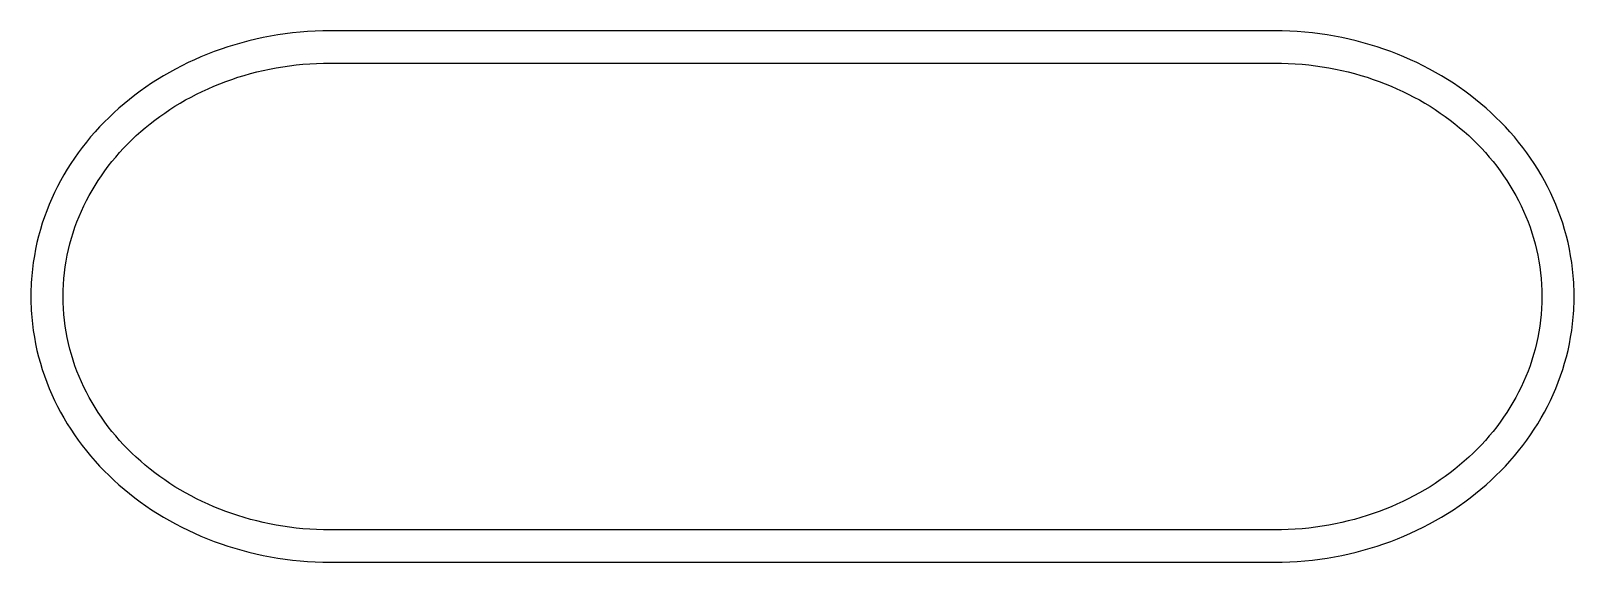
# Model space of a CAD drawing. Extents: x -0.1 to 13.4, y -0.1 to 4.5.
import ezdxf

# ---------------------------------------------------------------- set-up
doc = ezdxf.new("R2010")
doc.units = 0
doc.layers.add('Edge.Cuts', color=7, linetype='CONTINUOUS')

msp = doc.modelspace()

# ---------------------------------------------------------------- linework, layer by layer
at = {"layer": 'Edge.Cuts', "color": 7}
for points in [[(2.48456, 4.510338), (2.417116, 4.509587), (2.350074, 4.507346), (2.283456, 4.503632), (2.217282, 4.498463), (2.151575, 4.491856), (2.086355, 4.483828), (2.021643, 4.474397), (1.95746, 4.463581), (1.893828, 4.451397), (1.830767, 4.437862), (1.768299, 4.422994), (1.706445, 4.40681), (1.645225, 4.389327), (1.584661, 4.370564), (1.524774, 4.350537), (1.465586, 4.329265), (1.407116, 4.306763), (1.349387, 4.283051), (1.29242, 4.258145), (1.236234, 4.232062), (1.180853, 4.204821), (1.126296, 4.176439), (1.072585, 4.146932), (1.019741, 4.116319), (0.967785, 4.084618), (0.916738, 4.051844), (0.866622, 4.018016), (0.817456, 3.983152), (0.769263, 3.947269), (0.722064, 3.910383), (0.67588, 3.872514), (0.630731, 3.833677), (0.586639, 3.793891), (0.543625, 3.753173), (0.50171, 3.71154), (0.460915, 3.66901), (0.421261, 3.625601), (0.38277, 3.581329), (0.345462, 3.536213), (0.309359, 3.490269), (0.274482, 3.443515), (0.240851, 3.395969), (0.208488, 3.347647), (0.177414, 3.298568), (0.147651, 3.248749), (0.119218, 3.198207), (0.092138, 3.14696), (0.066431, 3.095025), (0.042119, 3.04242), (0.019222, 2.989162), (-0.002238, 2.935268), (-0.02224, 2.880757), (-0.040764, 2.825644), (-0.057787, 2.769949), (-0.073289, 2.713688), (-0.087249, 2.656879), (-0.099646, 2.599538), (-0.110458, 2.541685), (-0.119665, 2.483335), (-0.127245, 2.424507), (-0.130418, 2.394919), (-0.133177, 2.365218), (-0.135519, 2.335406), (-0.137441, 2.305486), (-0.13894, 2.275458), (-0.140014, 2.245327), (-0.140661, 2.215093), (-0.140877, 2.184759), (-0.140661, 2.154425), (-0.140014, 2.124191), (-0.13894, 2.094059), (-0.137441, 2.064032), (-0.135519, 2.03411), (-0.133177, 2.004297), (-0.130418, 1.974595), (-0.127245, 1.945005), (-0.119665, 1.886174), (-0.110458, 1.827821), (-0.099646, 1.769963), (-0.087249, 1.712617), (-0.073289, 1.655802), (-0.057787, 1.599534), (-0.040764, 1.543832), (-0.02224, 1.488712), (-0.002238, 1.434192), (0.019222, 1.38029), (0.042119, 1.327023), (0.066431, 1.274409), (0.092138, 1.222464), (0.119218, 1.171207), (0.147651, 1.120654), (0.177414, 1.070824), (0.208488, 1.021734), (0.240851, 0.973401), (0.274482, 0.925843), (0.309359, 0.879078), (0.345462, 0.833122), (0.38277, 0.787993), (0.421261, 0.743709), (0.460915, 0.700286), (0.50171, 0.657744), (0.543625, 0.616098), (0.586639, 0.575368), (0.630731, 0.535569), (0.67588, 0.496719), (0.722064, 0.458837), (0.769263, 0.421938), (0.817456, 0.386042), (0.866622, 0.351165), (0.916738, 0.317325), (0.967785, 0.284539), (1.019741, 0.252825), (1.072585, 0.222201), (1.126296, 0.192682), (1.180853, 0.164288), (1.236234, 0.137036), (1.29242, 0.110943), (1.349387, 0.086026), (1.407116, 0.062303), (1.465586, 0.039792), (1.524774, 0.01851), (1.584661, -0.001526), (1.645225, -0.020297), (1.706445, -0.037788), (1.768299, -0.05398), (1.830767, -0.068855), (1.893828, -0.082396), (1.95746, -0.094587), (2.021643, -0.105408), (2.086355, -0.114843), (2.151575, -0.122875), (2.217282, -0.129486), (2.283456, -0.134658), (2.350074, -0.138374), (2.417116, -0.140616), (2.48456, -0.141367), (10.752238, -0.141367), (10.819683, -0.140616), (10.886726, -0.138374), (10.953346, -0.134658), (11.019522, -0.129486), (11.085233, -0.122875), (11.150457, -0.114843), (11.215174, -0.105408), (11.279362, -0.094587), (11.343, -0.082396), (11.406068, -0.068855), (11.468543, -0.05398), (11.530405, -0.037788), (11.591633, -0.020297), (11.652206, -0.001526), (11.712102, 0.01851), (11.7713, 0.039792), (11.829779, 0.062303), (11.887519, 0.086026), (11.944497, 0.110943), (12.000693, 0.137036), (12.056086, 0.164288), (12.110654, 0.192682), (12.164377, 0.222201), (12.217233, 0.252825), (12.269201, 0.284539), (12.320261, 0.317325), (12.37039, 0.351165), (12.419568, 0.386042), (12.467773, 0.421938), (12.514986, 0.458837), (12.561183, 0.496719), (12.606345, 0.535569), (12.65045, 0.575368), (12.693477, 0.616098), (12.735405, 0.657744), (12.776212, 0.700286), (12.815878, 0.743709), (12.854382, 0.787993), (12.891702, 0.833122), (12.927818, 0.879078), (12.962707, 0.925843), (12.99635, 0.973401), (13.028724, 1.021734), (13.059809, 1.070824), (13.089584, 1.120654), (13.118027, 1.171207), (13.145117, 1.222464), (13.170834, 1.274409), (13.195156, 1.327023), (13.218062, 1.38029), (13.23953, 1.434192), (13.259541, 1.488712), (13.278072, 1.543832), (13.295102, 1.599534), (13.310611, 1.655802), (13.324577, 1.712617), (13.336979, 1.769963), (13.347796, 1.827821), (13.357006, 1.886174), (13.36459, 1.945005), (13.367765, 1.974595), (13.370525, 2.004297), (13.372868, 2.03411), (13.37479, 2.064032), (13.37629, 2.094059), (13.377365, 2.124191), (13.378012, 2.154425), (13.378228, 2.184759), (13.378012, 2.215093), (13.377365, 2.245327), (13.37629, 2.275458), (13.37479, 2.305486), (13.372868, 2.335406), (13.370525, 2.365218), (13.367765, 2.394919), (13.36459, 2.424507), (13.357006, 2.483335), (13.347796, 2.541685), (13.336979, 2.599538), (13.324577, 2.656879), (13.310611, 2.713688), (13.295102, 2.769949), (13.278072, 2.825644), (13.259541, 2.880757), (13.23953, 2.935268), (13.218062, 2.989162), (13.195156, 3.04242), (13.170834, 3.095025), (13.145117, 3.14696), (13.118027, 3.198207), (13.089584, 3.248749), (13.059809, 3.298568), (13.028724, 3.347647), (12.99635, 3.395969), (12.962707, 3.443515), (12.927818, 3.490269), (12.891702, 3.536213), (12.854382, 3.581329), (12.815878, 3.625601), (12.776212, 3.66901), (12.735405, 3.71154), (12.693477, 3.753173), (12.65045, 3.793891), (12.606345, 3.833677), (12.561183, 3.872514), (12.514986, 3.910383), (12.467773, 3.947269), (12.419568, 3.983152), (12.37039, 4.018016), (12.320261, 4.051844), (12.269201, 4.084618), (12.217233, 4.116319), (12.164377, 4.146932), (12.110654, 4.176439), (12.056086, 4.204821), (12.000693, 4.232062), (11.944497, 4.258145), (11.887519, 4.283051), (11.829779, 4.306763), (11.7713, 4.329265), (11.712102, 4.350537), (11.652206, 4.370564), (11.591633, 4.389327), (11.530405, 4.40681), (11.468543, 4.422994), (11.406068, 4.437862), (11.343, 4.451397), (11.279362, 4.463581), (11.215174, 4.474397), (11.150457, 4.483828), (11.085233, 4.491856), (11.019522, 4.498463), (10.953346, 4.503632), (10.886726, 4.507346), (10.819683, 4.509587), (10.752238, 4.510338), (2.48456, 4.510338), (2.48456, 4.510338)], [(2.48456, 4.228116), (10.752238, 4.228116), (10.813429, 4.227445), (10.874199, 4.225444), (10.93453, 4.22213), (10.994405, 4.217517), (11.053806, 4.211624), (11.112717, 4.204466), (11.17112, 4.196059), (11.228997, 4.18642), (11.286332, 4.175565), (11.343106, 4.163511), (11.399303, 4.150274), (11.454904, 4.13587), (11.509894, 4.120316), (11.564254, 4.103628), (11.617967, 4.085822), (11.671016, 4.066915), (11.723383, 4.046922), (11.775051, 4.025862), (11.826003, 4.003749), (11.876221, 3.9806), (11.925688, 3.956431), (11.974386, 3.93126), (12.022299, 3.905101), (12.069408, 3.877972), (12.115697, 3.849889), (12.161149, 3.820869), (12.205745, 3.790926), (12.249468, 3.760079), (12.292302, 3.728343), (12.334228, 3.695735), (12.37523, 3.66227), (12.41529, 3.627966), (12.45439, 3.592839), (12.492514, 3.556905), (12.529644, 3.52018), (12.565763, 3.482681), (12.600852, 3.444424), (12.634896, 3.405425), (12.667876, 3.365702), (12.699776, 3.325269), (12.730577, 3.284144), (12.760263, 3.242343), (12.788816, 3.199882), (12.816218, 3.156778), (12.842453, 3.113047), (12.867504, 3.068704), (12.891352, 3.023768), (12.91398, 2.978254), (12.935372, 2.932178), (12.955509, 2.885556), (12.974374, 2.838406), (12.99195, 2.790743), (13.00822, 2.742584), (13.023167, 2.693945), (13.036772, 2.644842), (13.049019, 2.595293), (13.059889, 2.545312), (13.069367, 2.494917), (13.077434, 2.444124), (13.084074, 2.392949), (13.089268, 2.341409), (13.093, 2.28952), (13.095251, 2.237298), (13.096006, 2.184759), (13.095251, 2.132221), (13.093, 2.079997), (13.089268, 2.028106), (13.084074, 1.976563), (13.077434, 1.925385), (13.069367, 1.874588), (13.059889, 1.824189), (13.049019, 1.774203), (13.036772, 1.724647), (13.023167, 1.675538), (13.00822, 1.626892), (12.99195, 1.578726), (12.974374, 1.531055), (12.955509, 1.483896), (12.935372, 1.437266), (12.91398, 1.39118), (12.891352, 1.345656), (12.867504, 1.30071), (12.842453, 1.256357), (12.816218, 1.212615), (12.788816, 1.169499), (12.760263, 1.127027), (12.730577, 1.085214), (12.699776, 1.044077), (12.667876, 1.003633), (12.634896, 0.963897), (12.600852, 0.924886), (12.565763, 0.886616), (12.529644, 0.849104), (12.492514, 0.812367), (12.45439, 0.776419), (12.41529, 0.741279), (12.37523, 0.706962), (12.334228, 0.673485), (12.292302, 0.640864), (12.249468, 0.609115), (12.205745, 0.578255), (12.161149, 0.548301), (12.115697, 0.519268), (12.069408, 0.491172), (12.022299, 0.464031), (11.974386, 0.437861), (11.925688, 0.412678), (11.876221, 0.388499), (11.826003, 0.365339), (11.775051, 0.343215), (11.723383, 0.322144), (11.671016, 0.302142), (11.617967, 0.283225), (11.564254, 0.265411), (11.509894, 0.248714), (11.454904, 0.233151), (11.399303, 0.21874), (11.343106, 0.205496), (11.286332, 0.193435), (11.228997, 0.182574), (11.17112, 0.17293), (11.112717, 0.164519), (11.053806, 0.157356), (10.994405, 0.15146), (10.93453, 0.146845), (10.874199, 0.143528), (10.813429, 0.141526), (10.752238, 0.140855), (2.48456, 0.140855), (2.42337, 0.141526), (2.362601, 0.143528), (2.302272, 0.146845), (2.2424, 0.15146), (2.183002, 0.157356), (2.124095, 0.164519), (2.065697, 0.17293), (2.007825, 0.182574), (1.950497, 0.193435), (1.893729, 0.205496), (1.83754, 0.21874), (1.781946, 0.233151), (1.726964, 0.248714), (1.672613, 0.265411), (1.618909, 0.283225), (1.56587, 0.302142), (1.513513, 0.322144), (1.461855, 0.343215), (1.410914, 0.365339), (1.360707, 0.388499), (1.311251, 0.412678), (1.262564, 0.437861), (1.214663, 0.464031), (1.167566, 0.491172), (1.121289, 0.519268), (1.07585, 0.548301), (1.031267, 0.578255), (0.987556, 0.609115), (0.944735, 0.640864), (0.902821, 0.673485), (0.861832, 0.706962), (0.821786, 0.741279), (0.782698, 0.776419), (0.744587, 0.812367), (0.70747, 0.849104), (0.671364, 0.886616), (0.636287, 0.924886), (0.602256, 0.963897), (0.569288, 1.003633), (0.537401, 1.044077), (0.506612, 1.085214), (0.476938, 1.127027), (0.448397, 1.169499), (0.421005, 1.212615), (0.394781, 1.256357), (0.369741, 1.30071), (0.345903, 1.345656), (0.323285, 1.39118), (0.301903, 1.437266), (0.281775, 1.483896), (0.262918, 1.531055), (0.24535, 1.578726), (0.229088, 1.626892), (0.214148, 1.675538), (0.20055, 1.724647), (0.188309, 1.774203), (0.177443, 1.824189), (0.16797, 1.874588), (0.159907, 1.925385), (0.153271, 1.976563), (0.14808, 2.028106), (0.14435, 2.079997), (0.142099, 2.132221), (0.141345, 2.184759), (0.142099, 2.237298), (0.14435, 2.28952), (0.14808, 2.341409), (0.153271, 2.392949), (0.159907, 2.444124), (0.16797, 2.494917), (0.177443, 2.545312), (0.188309, 2.595293), (0.20055, 2.644842), (0.214148, 2.693945), (0.229088, 2.742584), (0.24535, 2.790743), (0.262918, 2.838406), (0.281775, 2.885556), (0.301903, 2.932178), (0.323285, 2.978254), (0.345903, 3.023768), (0.369741, 3.068704), (0.394781, 3.113047), (0.421005, 3.156778), (0.448397, 3.199882), (0.476938, 3.242343), (0.506612, 3.284144), (0.537401, 3.325269), (0.569288, 3.365702), (0.602256, 3.405425), (0.636287, 3.444424), (0.671364, 3.482681), (0.70747, 3.52018), (0.744587, 3.556905), (0.782698, 3.592839), (0.821786, 3.627966), (0.861832, 3.66227), (0.902821, 3.695735), (0.944735, 3.728343), (0.987556, 3.760079), (1.031267, 3.790926), (1.07585, 3.820869), (1.121289, 3.849889), (1.167566, 3.877972), (1.214663, 3.905101), (1.262564, 3.93126), (1.311251, 3.956431), (1.360707, 3.9806), (1.410914, 4.003749), (1.461855, 4.025862), (1.513513, 4.046922), (1.56587, 4.066915), (1.618909, 4.085822), (1.672613, 4.103628), (1.726964, 4.120316), (1.781946, 4.13587), (1.83754, 4.150274), (1.893729, 4.163511), (1.950497, 4.175565), (2.007825, 4.18642), (2.065697, 4.196059), (2.124095, 4.204466), (2.183002, 4.211624), (2.2424, 4.217517), (2.302272, 4.22213), (2.362601, 4.225444), (2.42337, 4.227445), (2.48456, 4.228116), (2.48456, 4.228116)]]:
    msp.add_lwpolyline(points, dxfattribs=at)

doc.saveas('drawing.dxf')
